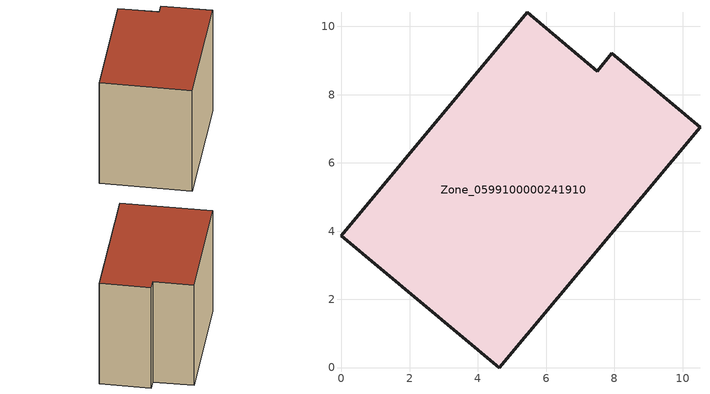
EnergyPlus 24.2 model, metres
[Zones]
Zone_0599100000241910
 floor ground (C_G): 4.62,0 0,3.87 5.44,10.41 7.49,8.69 7.92,9.21 10.51,7.04 z0
 wall outside (C_F): 7.92,9.21 7.49,8.69 5.44,10.41 0,3.87 4.62,0 10.51,7.04 7.92,9.21 z0:7.8
 roof outside (C_R): 4.62,0 10.51,7.04 7.92,9.21 7.49,8.69 5.44,10.41 0,3.87 z7.8
[BUILDING]
Pand.0599100000241910: North Axis=0; Terrain=City; Loads Convergence Tolerance Value=0.04; Temperature Convergence Tolerance Value=0.4; Solar Distribution=FullExterior; Maximum Number of Warmup Days=25; Minimum Number of Warmup Days=1
[Site:Location]
Rotterdam.The.Hague.AP_ZH_NLD Design_Conditions: Latitude=51.96; Longitude=4.45; Time Zone=1; Elevation=-4.5
[SITE:GROUNDTEMPERATURE:BUILDINGSURFACE]
18, 18, 18, 18, 18, 18, 18, 18, 18, 18, 18, 18
[MATERIAL] Thermal Absorptance=0.9; Solar Absorptance=0.7; Visible Absorptance=0.7
Name | Roughness | Thickness | Conductivity | Density | Specific Heat
G.TI.1946-1964 | MediumSmooth | 0.15 | 1 | 540 | 1210
F.TI.1946-1964 | Rough | 0.3 | 0.857143 | 1920 | 840
R.TI.1946-1964 | MediumRough | 0.2 | 0.277778 | 1500 | 1000
[CONSTRUCTION]
C_G: G.TI.1946-1964
C_F: F.TI.1946-1964
C_R: R.TI.1946-1964
[ZONE]
Zone_0599100000241910: Type=1; Multiplier=1; Ceiling Height=Autocalculate; Volume=Autocalculate; Floor Area=autocalculate; Part of Total Floor Area=Yes
[ZONEINFILTRATION:DESIGNFLOWRATE]
Infil_Zone_0599100000241910: Zone or ZoneList or Space or SpaceList=Zone_0599100000241910; Schedule=AlwaysOn; Design Flow Rate Calculation Method=Flow/Area; Flow Rate per Floor Area=0.003; Constant Term Coefficient=1; Temperature Term Coefficient=0; Velocity Term Coefficient=0; Velocity Squared Term Coefficient=0
[HVACTEMPLATE:ZONE:IDEALLOADSAIRSYSTEM]
Zone_0599100000241910: Maximum Heating Supply Air Temperature=50; Minimum Cooling Supply Air Temperature=13; Maximum Heating Supply Air Humidity Ratio=0.0156; Minimum Cooling Supply Air Humidity Ratio=0.0077; Heating Limit=NoLimit; Cooling Limit=NoLimit; Dehumidification Control Type=ConstantSensibleHeatRatio; Cooling Sensible Heat Ratio=0.7; Dehumidification Setpoint=60; Humidification Control Type=None; Humidification Setpoint=30; Outdoor Air Method=None; Outdoor Air Flow Rate per Person=0.00944; Outdoor Air Flow Rate per Zone Floor Area=0; Outdoor Air Flow Rate per Zone=0; Demand Controlled Ventilation Type=None; Outdoor Air Economizer Type=NoEconomizer; Heat Recovery Type=None; Sensible Heat Recovery Effectiveness=0.7; Latent Heat Recovery Effectiveness=0.65
[ZONECONTROL:THERMOSTAT]
ThermostatControl_Zone_0599100000241910: Zone or ZoneList=Zone_0599100000241910; Control Type Schedule=DualSetpointControlType; Control 1=Thermostat_Zone_0599100000241910; Temperature Difference Between Cutout And Setpoint=0
[THERMOSTATSETPOINT:DUALSETPOINT]
Thermostat_Zone_0599100000241910: Heating Setpoint Temperature Schedule=HeatingSetpoint_Zone_0599100000241910; Cooling Setpoint Temperature Schedule=CoolingSetpoint_Zone_0599100000241910
[SCHEDULE:COMPACT]
HeatingSetpoint_Zone_0599100000241910: Through: 12/31, For: AllDays, Until: 24:00, 21
CoolingSetpoint_Zone_0599100000241910: Through: 12/31, For: AllDays, Until: 24:00, 24
DualSetpointControlType: Through: 12/31, For: AllDays, Until: 24:00, 4
AlwaysOn: Through: 12/31, For: AllDays, Until: 24:00, 1
